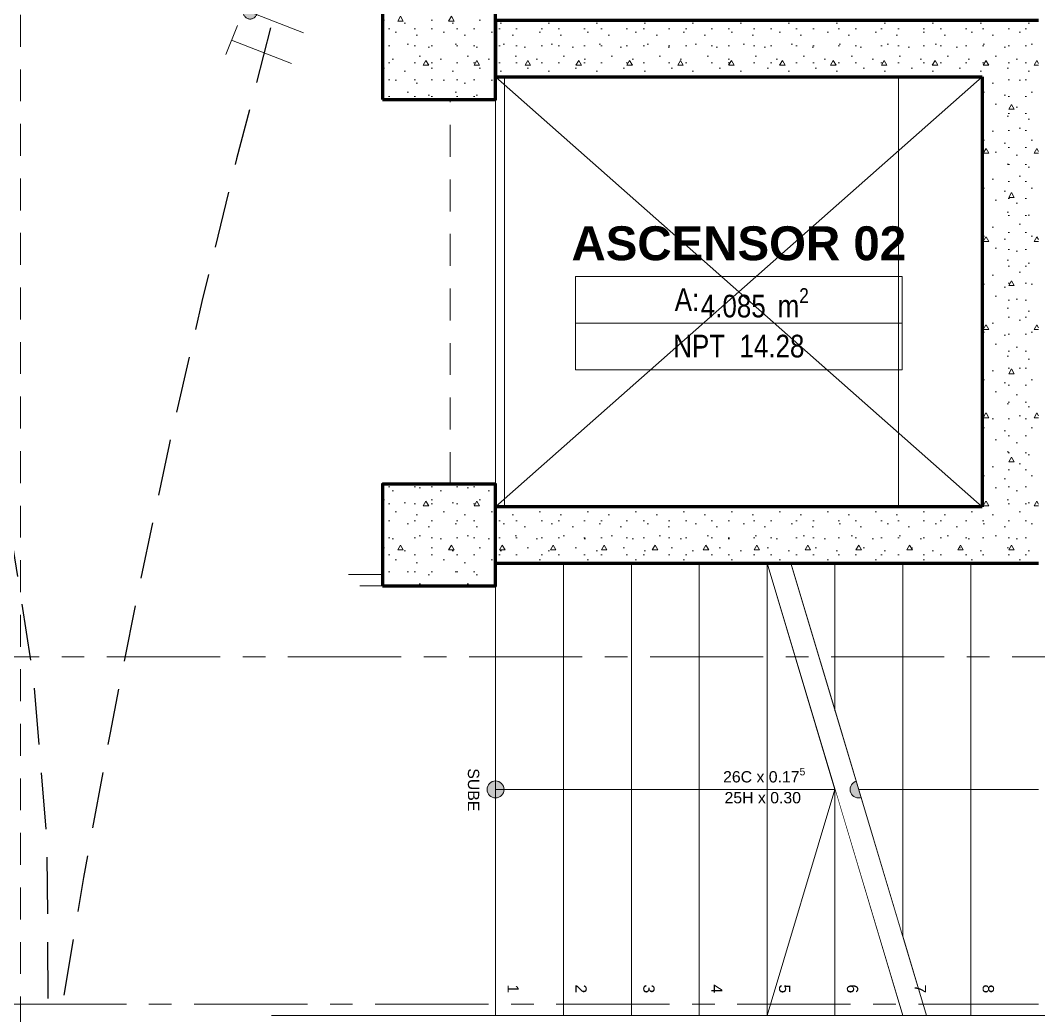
# Model space of a CAD drawing. Header units: inches. Extents: x -19 to 5698, y -728 to 92.
# Drawn here: x 322.07 to 326.57, y 20.35 to 24.75 of the extents above; entities that cross this region are included whole.
import ezdxf

# ---------------------------------------------------------------- set-up
doc = ezdxf.new("R2010")
doc.units = ezdxf.units.IN
doc.header["$MEASUREMENT"] = 0
doc.set_wipeout_variables(frame=1)
for name, pattern in [('ACAD_ISO04W100', [30, 24, -3, 0, -3]), ('HIDDEN', [0.375, 0.25, -0.125]), ('Hidden Line', [0.195611, 0.141111, -0.0545]), ('Línea Oculta', [0.195611, 0.141111, -0.0545]), ('Punto & Raya', [0.65, 0.5, -0.075, 0, -0.075]), ('RAYITAS', [0.375, 0.25, -0.125]), ('Wipeout_Contour', [1, 0, -1])]:
    doc.linetypes.add(name, pattern=pattern)
for name, color, linetype, lineweight in [('00 conduct tomacorr', 120, 'HIDDEN', 30), ('T-TECHO-E', 150, 'Continuous', 20), ('TOMACORRIENTE', 22, 'RAYITAS', 9)]:
    doc.layers.add(name, color=color, linetype=linetype, lineweight=lineweight)
for name, color, linetype in [('02 _ ARQ _ ALB _ Ejes Generales', 251, 'Continuous'), ('02 _ ARQ _ ZON _ Espacio.3D', 7, 'Continuous'), ('08 _ STR _ EXT _ 06 Columnas', 7, 'Continuous'), ('08 _ STR _ EXT _ 07 Losa Aligerada', 7, 'Continuous'), ('08 _ STR _ EXT _ 09 Vigas', 251, 'Continuous'), ('08 _ STR _ EXT _ 11 Escaleras', 7, 'Continuous'), ('08 _ STR _ EXT _ 12 Ascensor', 7, 'Continuous'), ('Dibujo 2D - General', 7, 'Continuous'), ('Interior - CIELO RASSO', 7, 'Continuous'), ('Interior - Mobiliario', 7, 'Continuous'), ('Marcador - Secciones', 7, 'Continuous')]:
    doc.layers.add(name, color=color, linetype=linetype)
doc.styles.add('Estilo_Generado_3', font='arial.ttf')
doc.styles.add('Estilo_Generado_8', font='arialbd.ttf')
doc.styles.add('Estilo_Generado_9', font='ARIALN.TTF')
pattern_1 = [(0, (277.50006, 1e-08), (0, 0.3897114), [0.024375, -0.200625]), (0, (277.61256, 0.19486), (0, 0.3897114), [0.024375, -0.200625]), (60, (277.50006, 1e-08), (-0.3375, 0.1948557), [0.024375, -0.200625]), (60, (277.72506, 1e-08), (-0.3375, 0.1948557), [0.024375, -0.200625]), (120, (277.52444, 1e-08), (0.3375, 0.1948557), [0.024375, -0.200625]), (120, (277.74944, 1e-08), (0.3375, 0.1948557), [0.024375, -0.200625]), (0, (277.50006, 0.0375), (0, 0.075), [0, -0.075, 0, -0.1125]), (45, (277.53756, 0.0375), (-0.05303301, 0.05303301), [0, -0.05625, 0, -0.09375])]

# ---------------------------------------------------------------- blocks, each defined once
blk = doc.blocks.new('a')
at = {"layer": 'TOMACORRIENTE', "ltscale": 0.05}
h = blk.add_hatch(color=4, dxfattribs=at)
edge = h.paths.add_edge_path()
edge.add_arc((0, 0.0752), 0.0211, 0, 360)
at = {"layer": 'TOMACORRIENTE', "color": 4}
for p, q in [((-0.1455, 0.0963), (-0.0515, 0.0963)), ((-0.0985, 0.0963), (-0.0985, -0.0966)), ((0, 0.0963), (0, -0.0963)), ((0.0623, -0.0963), (0.0623, 0.0963))]:
    blk.add_line(p, q, dxfattribs=at)
blk.add_circle((0, 0.0752), 0.0211, dxfattribs=at)
blk = doc.blocks.new('CABLE 3FACE')
at = {"layer": 'T-TECHO-E', "rotation": 59.94170052614085}
blk.add_blockref('a', (0, 0), dxfattribs=at)

msp = doc.modelspace()

# ---------------------------------------------------------------- hatches: boundary and pattern name
at = {"layer": '08 _ STR _ EXT _ 06 Columnas', "linetype": 'Continuous', "lineweight": 9}
h = msp.add_hatch(dxfattribs=at)
h.set_pattern_fill('HORMIGÓN_EN_MASA_0002', style=0, pattern_type=2)
h.set_pattern_definition(pattern_1)
h.paths.add_polyline_path([(323.67, 24.4), (324.17, 24.4), (324.17, 24.85), (323.67, 24.85)])
at = {"layer": '08 _ STR _ EXT _ 12 Ascensor', "linetype": 'Continuous', "lineweight": 9}
h = msp.add_hatch(dxfattribs=at)
h.set_pattern_fill('HORMIGÓN_EN_MASA_0002', color=250, style=0, pattern_type=2)
h.set_pattern_definition(pattern_1)
h.paths.add_polyline_path([(326.3201, 24.75), (324.1701, 24.75), (324.1701, 24.5), (326.3201, 24.5)])
h = msp.add_hatch(dxfattribs=at)
h.set_pattern_fill('HORMIGÓN_EN_MASA_0002', color=250, style=0, pattern_type=2)
h.set_pattern_definition(pattern_1)
h.paths.add_polyline_path([(326.3201, 24.5), (326.5701, 24.75), (326.3201, 24.75)])
h = msp.add_hatch(dxfattribs=at)
h.set_pattern_fill('HORMIGÓN_EN_MASA_0002', color=250, style=0, pattern_type=2)
h.set_pattern_definition(pattern_1)
h.paths.add_polyline_path([(326.3201, 24.5), (326.5701, 24.5), (326.5701, 24.75)])
h = msp.add_hatch(dxfattribs=at)
h.set_pattern_fill('HORMIGÓN_EN_MASA_0002', color=250, style=0, pattern_type=2)
h.set_pattern_definition(pattern_1)
h.paths.add_polyline_path([(326.3201, 24.5), (326.3201, 22.6), (326.5701, 22.6), (326.5701, 24.5)])

# ---------------------------------------------------------------- linework, layer by layer
at = {"layer": '00 conduct tomacorr'}
msp.add_arc((312.5917, 20.6925, -0.0007), 9.606, 353.93021, 61.59973, dxfattribs=at)
at = {"layer": '02 _ ARQ _ ZON _ Espacio.3D', "color": 251, "linetype": 'Continuous', "lineweight": 13}
for p, q in [((325.9671, 23.6174), (324.523, 23.6174)), ((324.523, 23.6174), (324.523, 23.2057)), ((324.523, 23.6174), (325.9671, 23.6174)), ((324.523, 23.4116), (324.523, 23.6174)), ((325.9671, 23.2057), (325.9671, 23.6174)), ((325.9671, 23.6174), (325.9671, 23.4116)), ((325.9671, 23.4116), (324.523, 23.4116)), ((324.523, 23.4116), (325.9671, 23.4116)), ((324.523, 23.2057), (324.523, 23.4116)), ((325.9671, 23.4116), (325.9671, 23.2057)), ((324.523, 23.2057), (325.9671, 23.2057)), ((325.9671, 23.2057), (324.523, 23.2057))]:
    msp.add_line(p, q, dxfattribs=at)
at = {"layer": '02 _ ARQ _ ZON _ Espacio.3D', "color": 254, "linetype": 'Continuous', "lineweight": 0, "flags": 128}
msp.add_lwpolyline([(323.1804, 20.35), (324.1701, 20.35), (324.17, 22.25), (323.67, 22.25), (323.67, 22.7), (324.17, 22.7), (324.17, 24.4), (323.67, 24.4), (323.67, 24.85), (324.17, 24.85), (324.1701, 26.75), (324.17, 26.75), (324.17, 27), (324.17, 29.7)], dxfattribs=at)
at = {"layer": '02 _ ARQ _ ZON _ Espacio.3D', "color": 255, "linetype": 'Continuous', "lineweight": 0, "flags": 128}
msp.add_lwpolyline([(324.1701, 22.6), (326.3201, 22.6), (326.3201, 24.5), (324.1701, 24.5)], close=True, dxfattribs=at)
at = {"layer": '08 _ STR _ EXT _ 06 Columnas', "color": 7, "linetype": 'Continuous', "lineweight": 80, "flags": 128}
msp.add_lwpolyline([(323.67, 24.4), (324.17, 24.4), (324.17, 24.85), (323.67, 24.85)], close=True, dxfattribs=at)
at = {"layer": '08 _ STR _ EXT _ 07 Losa Aligerada', "color": 7, "linetype": 'Continuous', "lineweight": 18, "flags": 128}
msp.add_lwpolyline([(320.8699, 5.6637), (322.07, 5.6637), (322.07, 7.2), (329.07, 7.2), (329.07, 14.9999), (329.07, 15.1499), (329.07, 15.1499), (329.07, 15.7999), (329.07, 15.7999), (329.07, 18.1001), (329.07, 20.35), (326.5701, 20.35), (324.1701, 20.35), (324.1701, 22.35), (324.1701, 22.6), (324.1701, 24.5), (324.1701, 24.75), (324.1701, 26.75), (329.07, 26.75), (329.07, 29.7)], dxfattribs=at)
at = {"layer": '08 _ STR _ EXT _ 09 Vigas', "color": 251, "linetype": 'Hidden Line', "lineweight": 13, "true_color": 0x636466}
for p, q in [((322.07, 17.4), (322.07, 29.7)), ((323.97, 22.7), (323.97, 24.4)), ((324.17, 24.4), (323.97, 24.4)), ((324.17, 22.7), (324.17, 24.4)), ((324.17, 22.7), (323.97, 22.7))]:
    msp.add_line(p, q, dxfattribs=at)
at = {"layer": '08 _ STR _ EXT _ 12 Ascensor', "color": 7, "linetype": 'Continuous', "lineweight": 80, "flags": 128}
for points in [[(326.3201, 24.75), (324.1701, 24.75)], [(324.1701, 24.75), (324.1701, 24.5)], [(326.5701, 24.75), (326.3201, 24.75)], [(324.1701, 24.5), (326.3201, 24.5)], [(326.3201, 24.5), (326.3201, 22.6)], [(326.3201, 22.6), (324.1701, 22.6)]]:
    msp.add_lwpolyline(points, dxfattribs=at)
at = {"layer": 'Dibujo 2D - General', "color": 250, "linetype": 'Continuous', "lineweight": 9}
for p, q in [((324.1701, 22.6), (326.3201, 24.5)), ((326.3201, 22.6), (324.1701, 24.5))]:
    msp.add_line(p, q, dxfattribs=at)
at = {"layer": 'Interior - CIELO RASSO', "color": 251, "linetype": 'Línea Oculta', "lineweight": 13, "flags": 128}
for points in [[(323.5201, 22.3), (323.5701, 22.3)], [(323.67, 22.3), (323.5701, 22.3)], [(323.5701, 22.25), (323.67, 22.25)]]:
    msp.add_lwpolyline(points, dxfattribs=at)
at = {"layer": 'Interior - Mobiliario', "color": 162, "linetype": 'Continuous', "lineweight": 20, "flags": 128}
msp.add_lwpolyline([(324.2101, 24.499), (324.2101, 22.601), (325.9501, 22.601), (325.9501, 24.499)], close=True, dxfattribs=at)

# ---------------------------------------------------------------- block references
at = {"layer": '00 conduct tomacorr', "xscale": 1.47256122672843, "yscale": 1.47256122672843, "zscale": 1.47256122672843, "rotation": 8.644443109850695}
msp.add_blockref('CABLE 3FACE', (323.1887, 24.7464, 0.0033), dxfattribs=at)

# ---------------------------------------------------------------- texts
at = {"layer": '02 _ ARQ _ ZON _ Espacio.3D', "color": 251, "lineweight": 25, "attachment_point": 2}
for s, insert, char_height, style in [('\\A1;{\\pqc;\\pt0;\\fArial|b1|i0|c0|p34;ASCENSOR 02}', (325.2451, 23.8395), 0.15, 'Estilo_Generado_8'), ('\\A1;{\\pqc;\\pt0;\\fArial Narrow|b0|i0|c0|p34;A: }', (325.0159, 23.5656), 0.1, 'Estilo_Generado_9'), ('\\A1;{\\pqc;\\pt0,0.3;\\fArial Narrow|b0|i0|c0|p34;4.085\\fArial Narrow|b0|i0|c0|p34;\\A1{\\H.66x;\\S^  ;}\\fArial Narrow|b0|i0|c0|p34; m\\fArial Narrow|b0|i0|c0|p34;\\A1{\\H.66x;\\S2^  ;}}', (325.3157, 23.566), 0.1, 'Estilo_Generado_9'), ('\\A1;{\\pqc;\\pt0;\\fArial Narrow|b0|i0|c0|p34;NPT  14.28}', (325.2451, 23.3601), 0.1, 'Estilo_Generado_9')]:
    msp.add_mtext(s, dxfattribs=dict(at, insert=insert, char_height=char_height, style=style))
at = {"layer": '08 _ STR _ EXT _ 11 Escaleras', "color": 161, "lineweight": 13, "insert": (324.0725, 21.4433), "char_height": 0.05, "attachment_point": 4, "rotation": 270, "style": 'Estilo_Generado_3'}
msp.add_mtext('\\A1;{\\pql;\\fArial|b0|i0|c0|p34;SUBE}', dxfattribs=at)

# ---------------------------------------------------------------- next in the draw order: wipeouts: each hides what was drawn before it
at = {"color": 254, "linetype": 'Wipeout_Contour', "lineweight": 0, "ltscale": 9843.220964}
msp.add_wipeout([(325.4745, 22.35), (326.0745, 20.35), (326.5701, 20.35), (326.5701, 22.35)], dxfattribs=at).dxf.layer = '08 _ STR _ EXT _ 11 Escaleras'

# ---------------------------------------------------------------- next in the draw order: linework, layer by layer
at = {"layer": '08 _ STR _ EXT _ 11 Escaleras', "color": 161, "linetype": 'Continuous', "lineweight": 13}
for p, q in [((326.5701, 22.35), (325.4745, 22.35)), ((326.0745, 20.35), (326.5701, 20.35))]:
    msp.add_line(p, q, dxfattribs=at)

# ---------------------------------------------------------------- next in the draw order: wipeouts: each hides what was drawn before it
at = {"color": 254, "linetype": 'Wipeout_Contour', "lineweight": 0, "ltscale": 7380.648934}
msp.add_wipeout([(325.6701, 22.35), (325.4745, 22.35), (325.6701, 21.698)], dxfattribs=at).dxf.layer = '08 _ STR _ EXT _ 11 Escaleras'

# ---------------------------------------------------------------- next in the draw order: linework, layer by layer
at = {"layer": '08 _ STR _ EXT _ 11 Escaleras', "color": 167, "linetype": 'Continuous', "lineweight": 18}
for p, q in [((325.6701, 22.35), (325.4745, 22.35)), ((325.6701, 21.698), (325.6701, 22.35))]:
    msp.add_line(p, q, dxfattribs=at)

# ---------------------------------------------------------------- next in the draw order: wipeouts: each hides what was drawn before it
at = {"color": 254, "linetype": 'Wipeout_Contour', "lineweight": 0, "ltscale": 9842.379505}
msp.add_wipeout([(325.6701, 22.35), (325.6701, 21.698), (325.9701, 20.698), (325.9701, 22.35)], dxfattribs=at).dxf.layer = '08 _ STR _ EXT _ 11 Escaleras'

# ---------------------------------------------------------------- next in the draw order: hatches: boundary and pattern name
at = {"layer": '08 _ STR _ EXT _ 11 Escaleras', "linetype": 'Continuous', "lineweight": 13}
msp.add_hatch(color=161, dxfattribs=at).paths.add_polyline_path([(325.7745, 21.3125, 1), (325.7745, 21.3875, 1)])

# ---------------------------------------------------------------- next in the draw order: linework, layer by layer
at = {"layer": '08 _ STR _ EXT _ 11 Escaleras', "color": 167, "linetype": 'Continuous', "lineweight": 18}
for p, q in [((325.6701, 22.35), (325.6701, 21.698)), ((325.9701, 22.35), (325.6701, 22.35)), ((325.9701, 20.698), (325.9701, 22.35))]:
    msp.add_line(p, q, dxfattribs=at)
at = {"layer": '08 _ STR _ EXT _ 11 Escaleras', "color": 167, "linetype": 'Continuous', "lineweight": 18, "flags": 128}
msp.add_lwpolyline([(325.7745, 21.3125, 1), (325.7745, 21.3875, 1)], format="xyb", close=True, dxfattribs=at)

# ---------------------------------------------------------------- next in the draw order: wipeouts: each hides what was drawn before it
at = {"color": 254, "linetype": 'Wipeout_Contour', "lineweight": 0, "ltscale": 12304.547701}
msp.add_wipeout([(325.9701, 22.35), (325.9701, 20.698), (326.0745, 20.35), (326.2701, 20.35), (326.2701, 22.35)], dxfattribs=at).dxf.layer = '08 _ STR _ EXT _ 11 Escaleras'

# ---------------------------------------------------------------- next in the draw order: linework, layer by layer
at = {"layer": '08 _ STR _ EXT _ 11 Escaleras', "color": 167, "linetype": 'Continuous', "lineweight": 18}
for p, q in [((325.4745, 22.35), (326.0745, 20.35)), ((325.9701, 22.35), (325.9701, 20.698)), ((326.2701, 22.35), (325.9701, 22.35)), ((326.2701, 20.35), (326.2701, 22.35)), ((326.0745, 20.35), (326.2701, 20.35))]:
    msp.add_line(p, q, dxfattribs=at)

# ---------------------------------------------------------------- next in the draw order: wipeouts: each hides what was drawn before it
at = {"color": 254, "linetype": 'Wipeout_Contour', "lineweight": 0, "ltscale": 9844.759745}
msp.add_wipeout([(326.2701, 20.35), (326.5701, 20.35), (326.5701, 22.35), (326.2701, 22.35)], dxfattribs=at).dxf.layer = '08 _ STR _ EXT _ 11 Escaleras'

# ---------------------------------------------------------------- next in the draw order: linework, layer by layer
at = {"layer": '08 _ STR _ EXT _ 11 Escaleras', "color": 167, "linetype": 'Continuous', "lineweight": 18}
for p, q in [((326.2701, 22.35), (326.2701, 20.35)), ((326.5701, 22.35), (326.2701, 22.35)), ((325.7745, 21.35), (326.5701, 21.35)), ((326.2701, 20.35), (326.5701, 20.35))]:
    msp.add_line(p, q, dxfattribs=at)

# ---------------------------------------------------------------- next in the draw order: wipeouts: each hides what was drawn before it
at = {"color": 254, "linetype": 'Wipeout_Contour', "lineweight": 0, "ltscale": 9839.202811}
msp.add_wipeout([(324.2201, 20.35), (325.9701, 20.35), (325.3701, 22.35), (324.2201, 22.35)], dxfattribs=at).dxf.layer = '08 _ STR _ EXT _ 11 Escaleras'

# ---------------------------------------------------------------- next in the draw order: linework, layer by layer
at = {"layer": '08 _ STR _ EXT _ 11 Escaleras', "color": 161, "linetype": 'Continuous', "lineweight": 13}
for p, q in [((325.3701, 22.35), (324.2201, 22.35)), ((324.2201, 22.35), (324.2201, 20.35)), ((324.2201, 20.35), (325.9701, 20.35))]:
    msp.add_line(p, q, dxfattribs=at)

# ---------------------------------------------------------------- next in the draw order: wipeouts: each hides what was drawn before it
at = {"color": 254, "linetype": 'Wipeout_Contour', "lineweight": 0, "ltscale": 9836.360062}
msp.add_wipeout([(324.4701, 22.35), (324.1701, 22.35), (324.1701, 20.35), (324.4701, 20.35)], dxfattribs=at).dxf.layer = '08 _ STR _ EXT _ 11 Escaleras'

# ---------------------------------------------------------------- next in the draw order: hatches: boundary and pattern name
at = {"layer": '08 _ STR _ EXT _ 06 Columnas', "linetype": 'Continuous', "lineweight": 9}
h = msp.add_hatch(dxfattribs=at)
h.set_pattern_fill('HORMIGÓN_EN_MASA_0002', style=0, pattern_type=2)
h.set_pattern_definition(pattern_1)
h.paths.add_polyline_path([(323.67, 22.25), (324.17, 22.25), (324.17, 22.7), (323.67, 22.7)])
at = {"layer": '08 _ STR _ EXT _ 11 Escaleras', "linetype": 'Continuous', "lineweight": 13}
msp.add_hatch(color=161, dxfattribs=at).paths.add_polyline_path([(324.1701, 21.3125, 1), (324.1701, 21.3875, 1)])

# ---------------------------------------------------------------- next in the draw order: linework, layer by layer
at = {"layer": '08 _ STR _ EXT _ 06 Columnas', "color": 7, "linetype": 'Continuous', "lineweight": 80, "flags": 128}
msp.add_lwpolyline([(323.67, 22.25), (324.17, 22.25), (324.17, 22.7), (323.67, 22.7)], close=True, dxfattribs=at)
at = {"layer": '08 _ STR _ EXT _ 11 Escaleras', "color": 167, "linetype": 'Continuous', "lineweight": 18}
for p, q in [((324.1701, 22.35), (324.1701, 20.35)), ((324.4701, 22.35), (324.1701, 22.35)), ((324.4701, 20.35), (324.4701, 22.35)), ((324.1701, 20.35), (324.4701, 20.35))]:
    msp.add_line(p, q, dxfattribs=at)
at = {"layer": '08 _ STR _ EXT _ 11 Escaleras', "color": 167, "linetype": 'Continuous', "lineweight": 18, "flags": 128}
msp.add_lwpolyline([(324.1701, 21.3125, 1), (324.1701, 21.3875, 1)], format="xyb", close=True, dxfattribs=at)
at = {"layer": '08 _ STR _ EXT _ 12 Ascensor', "color": 7, "linetype": 'Continuous', "lineweight": 80, "flags": 128}
msp.add_lwpolyline([(324.1701, 22.35), (324.1701, 22.6)], dxfattribs=at)

# ---------------------------------------------------------------- next in the draw order: texts
at = {"layer": '08 _ STR _ EXT _ 11 Escaleras', "color": 161, "lineweight": 13, "insert": (324.2479, 20.4879), "char_height": 0.05, "attachment_point": 4, "rotation": 270, "style": 'Estilo_Generado_3'}
msp.add_mtext('\\A1;{\\pql;\\fArial|b0|i0|c0|p34;1}', dxfattribs=at)

# ---------------------------------------------------------------- next in the draw order: wipeouts: each hides what was drawn before it
at = {"color": 254, "linetype": 'Wipeout_Contour', "lineweight": 0, "ltscale": 9837.560017}
msp.add_wipeout([(324.7701, 22.35), (324.4701, 22.35), (324.4701, 20.35), (324.7701, 20.35)], dxfattribs=at).dxf.layer = '08 _ STR _ EXT _ 11 Escaleras'

# ---------------------------------------------------------------- next in the draw order: linework, layer by layer
at = {"layer": '08 _ STR _ EXT _ 11 Escaleras', "color": 167, "linetype": 'Continuous', "lineweight": 18}
for p, q in [((324.4701, 22.35), (324.4701, 20.35)), ((324.7701, 22.35), (324.4701, 22.35)), ((324.7701, 20.35), (324.7701, 22.35)), ((324.1701, 21.35), (324.4701, 21.35)), ((324.4701, 20.35), (324.7701, 20.35))]:
    msp.add_line(p, q, dxfattribs=at)

# ---------------------------------------------------------------- next in the draw order: texts
at = {"layer": '08 _ STR _ EXT _ 11 Escaleras', "color": 161, "lineweight": 13, "insert": (324.5479, 20.4879), "char_height": 0.05, "attachment_point": 4, "rotation": 270, "style": 'Estilo_Generado_3'}
msp.add_mtext('\\A1;{\\pql;\\fArial|b0|i0|c0|p34;2}', dxfattribs=at)

# ---------------------------------------------------------------- next in the draw order: wipeouts: each hides what was drawn before it
at = {"color": 254, "linetype": 'Wipeout_Contour', "lineweight": 0, "ltscale": 9838.759971}
msp.add_wipeout([(325.0701, 22.35), (324.7701, 22.35), (324.7701, 20.35), (325.0701, 20.35)], dxfattribs=at).dxf.layer = '08 _ STR _ EXT _ 11 Escaleras'

# ---------------------------------------------------------------- next in the draw order: linework, layer by layer
at = {"layer": '00 conduct tomacorr'}
msp.add_arc((366.2031, 13.2829, -0.0007), 44.5208, 158.36134, 171.74292, dxfattribs=at)
at = {"layer": '08 _ STR _ EXT _ 11 Escaleras', "color": 167, "linetype": 'Continuous', "lineweight": 18}
for p, q in [((324.7701, 22.35), (324.7701, 20.35)), ((325.0701, 22.35), (324.7701, 22.35)), ((325.0701, 20.35), (325.0701, 22.35)), ((324.7701, 20.35), (325.0701, 20.35))]:
    msp.add_line(p, q, dxfattribs=at)

# ---------------------------------------------------------------- next in the draw order: texts
at = {"layer": '08 _ STR _ EXT _ 11 Escaleras', "color": 161, "lineweight": 13, "insert": (324.8475, 20.4879), "char_height": 0.05, "attachment_point": 4, "rotation": 270, "style": 'Estilo_Generado_3'}
msp.add_mtext('\\A1;{\\pql;\\fArial|b0|i0|c0|p34;3}', dxfattribs=at)

# ---------------------------------------------------------------- next in the draw order: wipeouts: each hides what was drawn before it
at = {"color": 254, "linetype": 'Wipeout_Contour', "lineweight": 0, "ltscale": 9839.959926}
msp.add_wipeout([(325.0701, 22.35), (325.0701, 20.35), (325.3701, 20.35), (325.3701, 22.35)], dxfattribs=at).dxf.layer = '08 _ STR _ EXT _ 11 Escaleras'

# ---------------------------------------------------------------- next in the draw order: linework, layer by layer
at = {"layer": '08 _ STR _ EXT _ 11 Escaleras', "color": 167, "linetype": 'Continuous', "lineweight": 18}
for p, q in [((325.0701, 22.35), (325.0701, 20.35)), ((325.3701, 22.35), (325.0701, 22.35)), ((325.3701, 20.35), (325.3701, 22.35)), ((325.0701, 20.35), (325.3701, 20.35))]:
    msp.add_line(p, q, dxfattribs=at)

# ---------------------------------------------------------------- next in the draw order: texts
at = {"layer": '08 _ STR _ EXT _ 11 Escaleras', "color": 161, "lineweight": 13, "insert": (325.1479, 20.4879), "char_height": 0.05, "attachment_point": 4, "rotation": 270, "style": 'Estilo_Generado_3'}
msp.add_mtext('\\A1;{\\pql;\\fArial|b0|i0|c0|p34;4}', dxfattribs=at)

# ---------------------------------------------------------------- next in the draw order: wipeouts: each hides what was drawn before it
at = {"color": 254, "linetype": 'Wipeout_Contour', "lineweight": 0, "ltscale": 9841.146612}
msp.add_wipeout([(325.6701, 21.35), (325.3701, 22.35), (325.3701, 20.35), (325.6701, 20.35)], dxfattribs=at).dxf.layer = '08 _ STR _ EXT _ 11 Escaleras'

# ---------------------------------------------------------------- next in the draw order: linework, layer by layer
at = {"layer": '08 _ STR _ EXT _ 11 Escaleras', "color": 167, "linetype": 'Continuous', "lineweight": 18}
for p, q in [((325.3701, 22.35), (325.3701, 20.35)), ((325.6701, 20.35), (325.6701, 21.35)), ((325.3701, 20.35), (325.6701, 20.35))]:
    msp.add_line(p, q, dxfattribs=at)

# ---------------------------------------------------------------- next in the draw order: texts
at = {"layer": '08 _ STR _ EXT _ 11 Escaleras', "color": 161, "lineweight": 13, "char_height": 0.05, "style": 'Estilo_Generado_3'}
for s, insert, attachment_point in [('\\A1;{\\pqc;\\pt0,3.55;\\fArial|b0|i0|c0|p34;26C x \\fArial|b0|i0|c0|p34;0.17\\fArial|b0|i0|c0|p34;\\A1{\\H.66x;\\S5^  ;}\\fArial|b0|i0|c0|p34;\\fArial|b0|i0|c0|p34;\\fArial|b0|i0|c0|p34;\\fArial|b0|i0|c0|p34;\\A1{\\H.66x;\\S^  ;}\\fArial|b0|i0|c0|p34;\\fArial|b0|i0|c0|p34;\\fArial|b0|i0|c0|p34;\\fArial|b0|i0|c0|p34;\\A1{\\H.66x;\\S^  ;}\\fArial|b0|i0|c0|p34;}', (325.3701, 21.3663), 8), ('\\A1;{\\pqc;\\pt0,3.55;\\fArial|b0|i0|c0|p34;25H x \\fArial|b0|i0|c0|p34;0.30\\fArial|b0|i0|c0|p34;\\A1{\\H.66x;\\S^  ;}\\fArial|b0|i0|c0|p34;\\fArial|b0|i0|c0|p34;\\fArial|b0|i0|c0|p34;\\fArial|b0|i0|c0|p34;\\A1{\\H.66x;\\S^  ;}\\fArial|b0|i0|c0|p34;\\fArial|b0|i0|c0|p34;\\fArial|b0|i0|c0|p34;\\fArial|b0|i0|c0|p34;\\A1{\\H.66x;\\S^  ;}\\fArial|b0|i0|c0|p34;}', (325.3701, 21.3386), 2)]:
    msp.add_mtext(s, dxfattribs=dict(at, insert=insert, attachment_point=attachment_point))
at = {"layer": '08 _ STR _ EXT _ 11 Escaleras', "color": 161, "lineweight": 13, "insert": (325.4475, 20.4879), "char_height": 0.05, "attachment_point": 4, "rotation": 270, "style": 'Estilo_Generado_3'}
msp.add_mtext('\\A1;{\\pql;\\fArial|b0|i0|c0|p34;5}', dxfattribs=at)

# ---------------------------------------------------------------- next in the draw order: wipeouts: each hides what was drawn before it
at = {"color": 254, "linetype": 'Wipeout_Contour', "lineweight": 0, "ltscale": 7380.648934}
msp.add_wipeout([(325.6701, 22.35), (325.4745, 22.35), (325.6701, 21.698)], dxfattribs=at).dxf.layer = '08 _ STR _ EXT _ 11 Escaleras'

# ---------------------------------------------------------------- next in the draw order: linework, layer by layer
at = {"layer": '08 _ STR _ EXT _ 11 Escaleras', "color": 161, "linetype": 'ACAD_ISO04W100', "lineweight": 13}
for p, q in [((325.6701, 22.35), (325.4745, 22.35)), ((325.6701, 21.698), (325.6701, 22.35))]:
    msp.add_line(p, q, dxfattribs=at)

# ---------------------------------------------------------------- next in the draw order: wipeouts: each hides what was drawn before it
at = {"color": 254, "linetype": 'Wipeout_Contour', "lineweight": 0, "ltscale": 7382.097973}
msp.add_wipeout([(325.6701, 20.35), (325.9701, 20.35), (325.6701, 21.35)], dxfattribs=at).dxf.layer = '08 _ STR _ EXT _ 11 Escaleras'

# ---------------------------------------------------------------- next in the draw order: linework, layer by layer
at = {"layer": '08 _ STR _ EXT _ 11 Escaleras', "color": 167, "linetype": 'Continuous', "lineweight": 18}
for p, q in [((325.6701, 21.35), (325.6701, 20.35)), ((325.6701, 20.35), (325.9701, 20.35))]:
    msp.add_line(p, q, dxfattribs=at)

# ---------------------------------------------------------------- next in the draw order: texts
at = {"layer": '08 _ STR _ EXT _ 11 Escaleras', "color": 161, "lineweight": 13, "insert": (325.7475, 20.4879), "char_height": 0.05, "attachment_point": 4, "rotation": 270, "style": 'Estilo_Generado_3'}
msp.add_mtext('\\A1;{\\pql;\\fArial|b0|i0|c0|p34;6}', dxfattribs=at)

# ---------------------------------------------------------------- next in the draw order: wipeouts: each hides what was drawn before it
at = {"color": 254, "linetype": 'Wipeout_Contour', "lineweight": 0, "ltscale": 9842.379505}
msp.add_wipeout([(325.6701, 22.35), (325.6701, 21.698), (325.9701, 20.698), (325.9701, 22.35)], dxfattribs=at).dxf.layer = '08 _ STR _ EXT _ 11 Escaleras'

# ---------------------------------------------------------------- next in the draw order: linework, layer by layer
at = {"layer": '08 _ STR _ EXT _ 11 Escaleras', "color": 167, "linetype": 'Continuous', "lineweight": 18}
for p, q in [((325.6701, 21.35), (325.3701, 22.35)), ((324.4701, 21.35), (325.6701, 21.35)), ((325.3701, 20.35), (325.6701, 21.35))]:
    msp.add_line(p, q, dxfattribs=at)
at = {"layer": '08 _ STR _ EXT _ 11 Escaleras', "color": 161, "linetype": 'ACAD_ISO04W100', "lineweight": 13}
for p, q in [((325.6701, 22.35), (325.6701, 21.698)), ((325.9701, 22.35), (325.6701, 22.35)), ((325.9701, 20.698), (325.9701, 22.35))]:
    msp.add_line(p, q, dxfattribs=at)

# ---------------------------------------------------------------- next in the draw order: wipeouts: each hides what was drawn before it
at = {"color": 254, "linetype": 'Wipeout_Contour', "lineweight": 0, "ltscale": 12304.547701}
msp.add_wipeout([(325.9701, 22.35), (325.9701, 20.698), (326.0745, 20.35), (326.2701, 20.35), (326.2701, 22.35)], dxfattribs=at).dxf.layer = '08 _ STR _ EXT _ 11 Escaleras'

# ---------------------------------------------------------------- next in the draw order: linework, layer by layer
at = {"layer": '08 _ STR _ EXT _ 11 Escaleras', "color": 167, "linetype": 'Continuous', "lineweight": 18}
msp.add_line((325.3701, 22.35), (325.9701, 20.35), dxfattribs=at)
at = {"layer": '08 _ STR _ EXT _ 11 Escaleras', "color": 161, "linetype": 'ACAD_ISO04W100', "lineweight": 13}
for p, q in [((325.4745, 22.35), (326.0745, 20.35)), ((325.9701, 22.35), (325.9701, 20.698)), ((326.2701, 22.35), (325.9701, 22.35)), ((326.2701, 20.35), (326.2701, 22.35)), ((326.0745, 20.35), (326.2701, 20.35))]:
    msp.add_line(p, q, dxfattribs=at)

# ---------------------------------------------------------------- next in the draw order: texts
at = {"layer": '08 _ STR _ EXT _ 11 Escaleras', "color": 161, "lineweight": 13, "insert": (326.0479, 20.4879), "char_height": 0.05, "attachment_point": 4, "rotation": 270, "style": 'Estilo_Generado_3'}
msp.add_mtext('\\A1;{\\pql;\\fArial|b0|i0|c0|p34;7}', dxfattribs=at)

# ---------------------------------------------------------------- next in the draw order: wipeouts: each hides what was drawn before it
at = {"color": 254, "linetype": 'Wipeout_Contour', "lineweight": 0, "ltscale": 9844.759745}
msp.add_wipeout([(326.2701, 20.35), (326.5701, 20.35), (326.5701, 22.35), (326.2701, 22.35)], dxfattribs=at).dxf.layer = '08 _ STR _ EXT _ 11 Escaleras'

# ---------------------------------------------------------------- next in the draw order: hatches: boundary and pattern name
at = {"layer": '08 _ STR _ EXT _ 12 Ascensor', "linetype": 'Continuous', "lineweight": 9}
h = msp.add_hatch(dxfattribs=at)
h.set_pattern_fill('HORMIGÓN_EN_MASA_0002', color=250, style=0, pattern_type=2)
h.set_pattern_definition(pattern_1)
h.paths.add_polyline_path([(326.3201, 22.6), (324.1701, 22.6), (324.1701, 22.35), (326.3201, 22.35)])
h = msp.add_hatch(dxfattribs=at)
h.set_pattern_fill('HORMIGÓN_EN_MASA_0002', color=250, style=0, pattern_type=2)
h.set_pattern_definition(pattern_1)
h.paths.add_polyline_path([(326.3201, 22.6), (326.5701, 22.35), (326.5701, 22.6)])
h = msp.add_hatch(dxfattribs=at)
h.set_pattern_fill('HORMIGÓN_EN_MASA_0002', color=250, style=0, pattern_type=2)
h.set_pattern_definition(pattern_1)
h.paths.add_polyline_path([(326.3201, 22.35), (326.5701, 22.35), (326.3201, 22.6)])

# ---------------------------------------------------------------- next in the draw order: linework, layer by layer
at = {"layer": '02 _ ARQ _ ALB _ Ejes Generales', "color": 251, "linetype": 'Punto & Raya', "lineweight": 13, "true_color": 0x636466}
for p, q in [((321.2385, 20.4), (327.2385, 20.4)), ((326.07, 20.4), (332.07, 20.4))]:
    msp.add_line(p, q, dxfattribs=at)
at = {"layer": '08 _ STR _ EXT _ 11 Escaleras', "color": 161, "linetype": 'ACAD_ISO04W100', "lineweight": 13}
for p, q in [((326.2701, 22.35), (326.2701, 20.35)), ((326.5701, 22.35), (326.2701, 22.35)), ((325.7745, 21.35), (326.5701, 21.35)), ((326.2701, 20.35), (326.5701, 20.35))]:
    msp.add_line(p, q, dxfattribs=at)
at = {"layer": '08 _ STR _ EXT _ 12 Ascensor', "color": 7, "linetype": 'Continuous', "lineweight": 80, "flags": 128}
msp.add_lwpolyline([(324.1701, 22.35), (326.5701, 22.35)], dxfattribs=at)
at = {"layer": 'Marcador - Secciones', "color": 251, "linetype": 'Punto & Raya', "lineweight": 13, "true_color": 0x636466}
msp.add_line((306.4527, 21.9367), (334.2072, 21.9367), dxfattribs=at)

# ---------------------------------------------------------------- next in the draw order: texts
at = {"layer": '08 _ STR _ EXT _ 11 Escaleras', "color": 161, "lineweight": 13, "insert": (326.3475, 20.4879), "char_height": 0.05, "attachment_point": 4, "rotation": 270, "style": 'Estilo_Generado_3'}
msp.add_mtext('\\A1;{\\pql;\\fArial|b0|i0|c0|p34;8}', dxfattribs=at)

doc.saveas('drawing.dxf')
